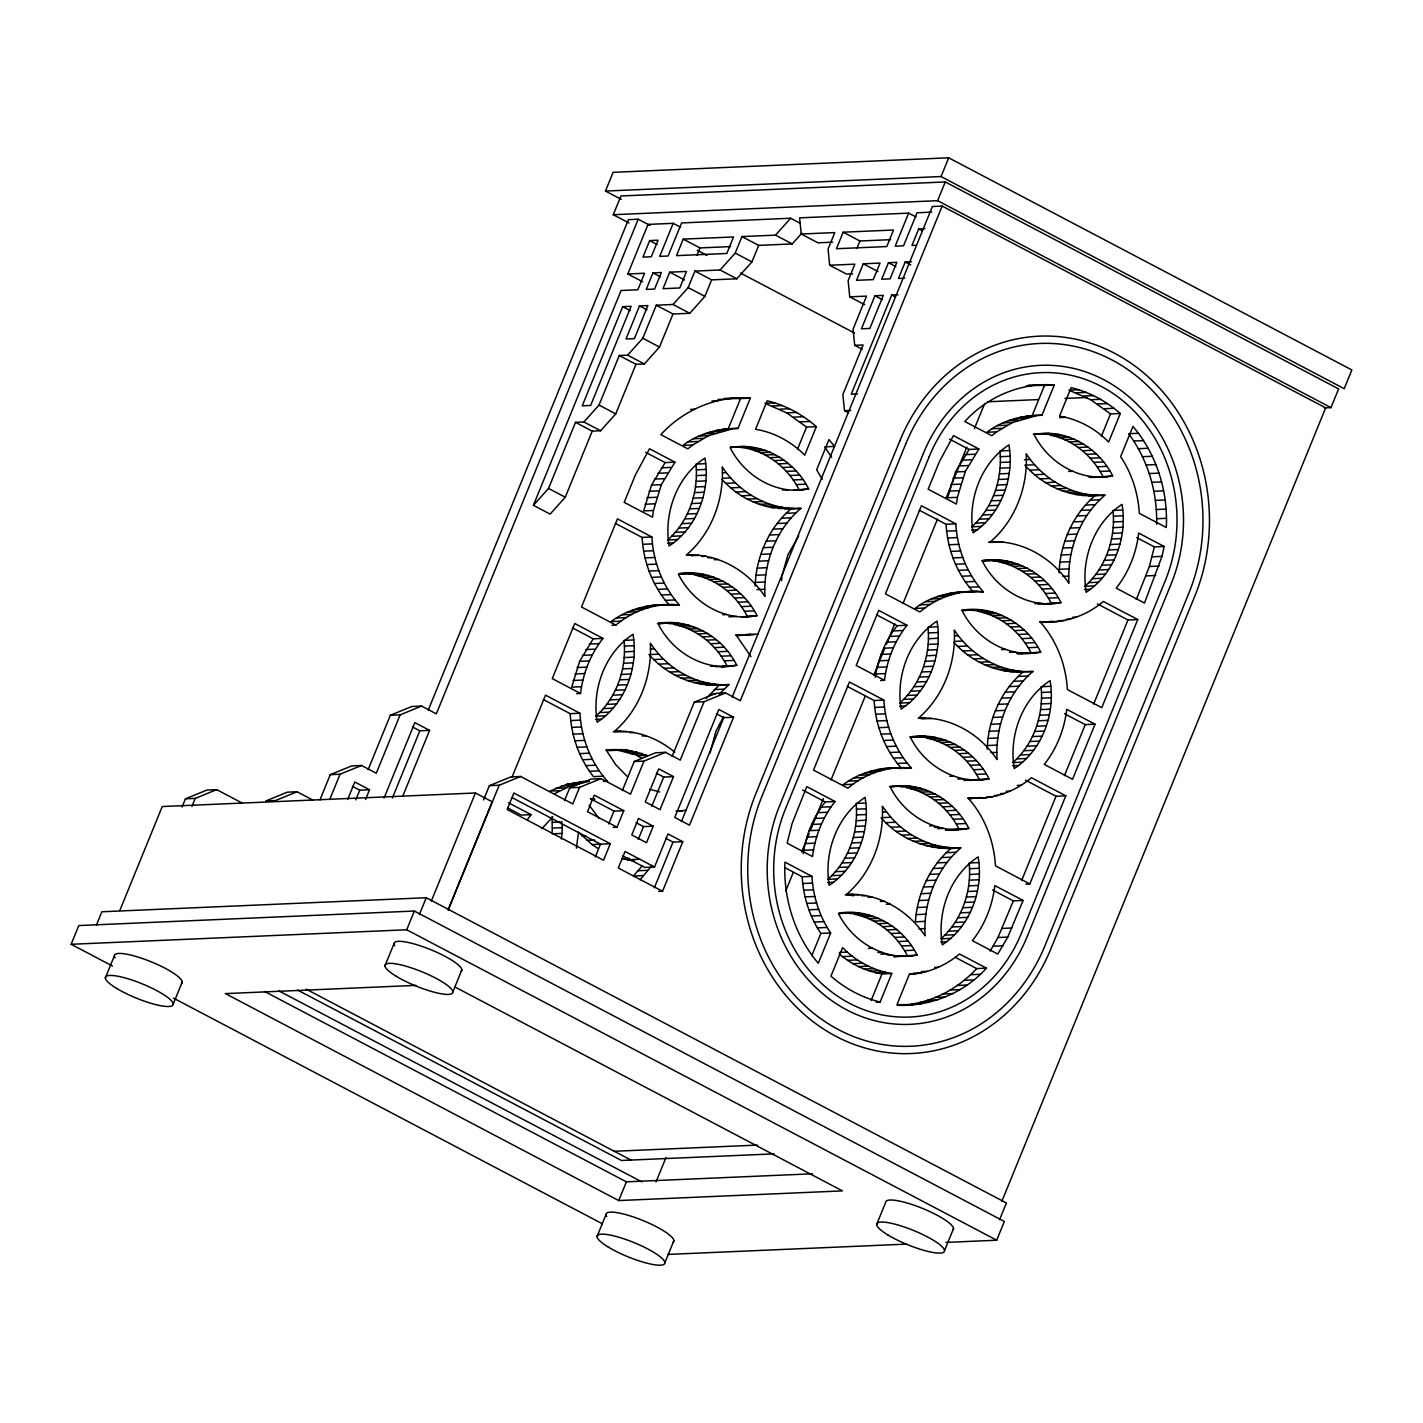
<?xml version="1.0" encoding="UTF-8"?>
<svg xmlns="http://www.w3.org/2000/svg" width="1423" height="1423" viewBox="0 0 1423 1423"><rect width="100%" height="100%" fill="white"/><g stroke="black" fill="none" stroke-linecap="round" stroke-linejoin="round"><path stroke-width="1.5" d="M1156.597 524.269C1157.539 492.127 1147.81 459.629 1128.67 433.713L1138.453 433.286C1158.375 460.198 1167.963 494.19 1166.309 527.524L1139.289 513.312C1138.169 493.23 1131.819 473.397 1120.612 456.658L1132.957 426.384L1138.453 433.286M755.133 586.063C756.093 556.909 768.74 527.826 791.135 508.776L800.918 508.349C775.677 529.783 763.084 563.775 764.951 596.486C747.964 570.641 717.619 553.085 686.277 555.095C711.518 533.661 724.111 499.669 722.244 466.957C739.231 492.803 769.576 510.377 800.918 508.349M890.851 817.282L882.349 806.325C884.217 839.036 871.623 873.028 846.383 894.462C877.724 892.434 908.07 910.009 925.057 935.854C923.189 903.143 935.783 869.151 961.023 847.717C931.407 851.648 900.563 840.477 881.068 817.709L890.851 817.282C906.878 835.426 930.215 847.379 954.584 847.841M987.171 749.156C988.131 720.02 1000.778 690.938 1023.155 671.887C997.238 673.47 971.464 661.82 954.175 642.698M996.812 752.358C996.989 721.995 1009.583 691.293 1032.938 671.46C1001.614 673.488 971.269 655.914 954.282 630.069C956.131 662.78 943.556 696.772 918.315 718.206C949.639 716.178 979.985 733.752 996.989 759.597L996.812 752.358L990.942 752.607M1059.103 572.9C1060.064 543.764 1072.711 514.681 1095.087 495.631L1104.871 495.204C1079.63 516.638 1067.054 550.63 1068.904 583.341C1051.917 557.496 1021.572 539.922 990.248 541.95C1015.488 520.516 1028.064 486.524 1026.214 453.812C1043.201 479.658 1073.547 497.232 1104.871 495.204M552.088 816.624L552.249 833.825L562.032 833.398L562.298 823.846M605.593 715.805L595.792 716.231C616.959 697.572 626.832 668.134 624.021 640.368L633.804 639.941C637.077 671.158 623.879 704.705 597.18 722.208C591.701 689.372 604.722 652.855 633.075 634.249L633.804 639.941M677.508 539.548L667.725 539.975C688.892 521.316 698.764 491.878 695.954 464.111L705.737 463.685C709.01 494.902 695.811 528.449 669.112 545.952C663.634 513.116 676.654 476.598 705.008 457.993L705.737 463.685M837.613 878.916L827.83 879.325C848.997 860.684 858.869 831.245 856.059 803.479L865.842 803.052C869.115 834.269 855.917 867.817 829.218 885.319C823.739 852.484 836.742 815.966 865.113 797.36L865.842 803.052M909.546 702.66L899.763 703.069C920.93 684.427 930.802 654.989 927.992 627.223L937.775 626.796C941.03 658.013 927.832 691.56 901.15 709.063C895.672 676.227 908.674 639.71 937.028 621.104L937.775 626.796M950.706 938.415L940.905 938.824C962.073 920.183 971.945 890.745 969.134 862.978L978.917 862.551C982.19 893.769 968.992 927.316 942.293 944.819C936.814 911.983 949.835 875.465 978.188 856.859L978.917 862.551M981.479 526.403L971.696 526.812C992.845 508.171 1002.735 478.733 999.907 450.966L1009.707 450.54C1012.963 481.757 999.764 515.304 973.065 532.807C967.604 499.971 980.607 463.453 1008.96 444.848L1009.707 450.54M1022.621 762.159L1012.838 762.568C1034.005 743.927 1043.877 714.488 1041.067 686.722L1050.85 686.295C1054.123 717.512 1040.925 751.059 1014.225 768.562C1008.747 735.727 1021.767 699.209 1050.121 680.603L1050.85 686.295M1094.554 585.902L1084.771 586.312C1105.938 567.67 1115.81 538.232 1112.999 510.466L1122.783 510.039C1126.055 541.256 1112.839 574.803 1086.158 592.306C1080.68 559.47 1093.682 522.952 1122.053 504.347L1122.783 510.039M578.272 833.949L576.368 848.233M959.066 847.806L951.222 848.144C929.753 866.394 917.301 893.911 915.38 921.802L925.163 921.375M561.391 839.09L562.032 833.398M781.529 580.655L781.956 576.866M580.548 693.481C582.896 673.559 590.509 654.153 603.032 638.411L574.75 623.523L552.266 678.611L580.548 693.481L576.635 693.659M653.459 510.466L652.481 517.225L624.199 502.355L635.441 474.82L649.511 448.761L674.947 462.155L661.339 484.674L653.459 510.466L643.676 510.893L651.538 485.083L665.164 462.582L674.947 462.155M803.284 853.64C805.952 834.892 813.494 816.802 825.269 801.949L835.052 801.523C822.53 817.264 814.934 836.671 812.569 856.593L787.132 843.199L792.077 823.597L806.77 786.634L835.052 801.523M875.216 677.384C877.866 658.636 885.426 640.546 897.202 625.693L906.985 625.266C894.462 641.008 886.849 660.414 884.501 680.336L880.588 680.514M957.43 497.321L956.434 504.08L928.152 489.21L939.393 461.657L953.463 435.616L978.917 449.01L965.292 471.511L957.43 497.321L947.647 497.748L955.509 471.938L969.134 449.437L978.917 449.01M710.024 753.123L715.929 731.262L723.649 716.516M782.276 574.981L787.844 555.006L798.73 535.76M603.032 638.411L593.231 638.838L579.623 661.339L571.744 687.149L581.545 686.722M1136.301 599.528L1149.393 566.496L1154.338 546.877L1136.728 537.609M1161.986 556.375L1164.139 546.468L1138.685 533.074C1136.337 553.013 1128.724 572.402 1116.201 588.144L1144.483 603.032L1161.986 556.375L1152.203 556.802M112.453 966.021L71.15 944.285L78.799 925.555L414.342 911.04L1004.336 1221.485L996.705 1240.216L945.921 1242.404M96.515 924.879L101.869 911.769L426.242 897.735L1006.399 1202.986L999.515 1219.849M119.781 910.578L162.24 806.539L475.424 792.985L492.145 801.789L448.032 909.902M105.355 977.903L114.338 955.865M182.091 807.001L185.417 798.819L206.922 790.05L216.705 789.64L241.803 802.839M191.874 806.574L195.218 798.392L216.705 789.64M173.232 1004.051L182.215 982.03M319.944 799.939L330.261 774.663L351.748 765.894L361.531 765.485L376.277 773.24L400.112 714.862L421.599 706.093L436.345 713.848L638.198 219.231L650.009 225.439M329.727 799.513L340.044 774.237L361.531 765.485M347.657 799.495L354.789 782.01L369.535 789.765L365.569 799.477M355.786 799.904L359.752 790.192L369.535 789.765M368.148 769.63L390.329 715.271L411.816 706.519L421.599 706.093M605.486 191.056L613.135 172.325L948.696 157.811L1351.85 369.944L1344.201 388.675L941.048 176.541L605.486 191.056L621.228 199.327M629.002 222.984L613.277 214.713L620.908 195.983L945.281 181.948L1338.616 388.906L1330.967 407.636L1324.351 407.921M384.103 797.983L414.858 722.617L429.604 730.373L403.011 795.564M392.392 798.018L419.821 730.799L429.604 730.373M428.234 710.166L628.415 219.658L638.198 219.231M801.861 233.176L792.237 243.92L758.672 245.379L751.931 261.903L736.794 278.783L711.642 279.869L704.901 296.393L689.764 313.291L672.99 314.003L659.489 347.052L644.37 363.95L635.974 364.306L615.75 413.88L600.613 430.76L592.217 431.133L565.251 497.232L550.114 514.112L533.394 505.325L621.068 290.505L637.842 289.776L644.583 273.252L627.81 273.981L648.034 224.407L673.204 223.322L680.639 227.235M533.394 505.325L548.531 488.427L575.515 422.329L583.892 421.973L600.613 430.76M622.705 306.674L582.256 405.804L590.634 405.448L631.101 306.301L622.705 306.674L630.14 310.57M649.688 240.576L642.947 257.101L651.325 256.727L658.066 240.202L649.688 240.576L657.106 244.471M583.892 421.973L599.03 405.093L619.254 355.519L627.65 355.145L644.37 363.95M639.496 305.945L625.995 338.994L634.391 338.621L647.874 305.571L639.496 305.945L646.914 309.84M652.979 272.896L646.238 289.42L654.616 289.047L661.357 272.522L652.979 272.896L660.397 276.809M673.204 223.322L659.721 256.371L668.099 255.998L681.599 222.949L790.654 218.235L799.939 223.126M384.975 965.808L393.975 943.769M627.65 355.145L642.787 338.265L656.27 305.216L673.043 304.486L689.764 313.291M669.753 272.167L663.011 288.691L679.785 287.962L686.526 271.437L669.753 272.167L684.605 279.993M683.236 239.117L676.494 255.642L726.833 253.472L733.574 236.947L683.236 239.117L699.956 247.922L730.586 246.588M71.15 944.285L406.711 929.77L414.342 911.04M419.358 914.598L426.242 897.735M431.311 901.115L475.424 792.985M696.95 255.251L699.956 247.922M673.043 304.486L688.181 287.606L694.922 271.082L720.091 269.996L736.794 278.783M483.553 799.975L489.387 785.674L510.875 776.905L520.658 776.496L572.775 803.906L579.517 787.381L601.022 778.63L630.514 794.141L643.996 761.092L665.502 752.34L680.247 760.095L704.065 701.717L725.57 692.948L740.316 700.703L942.168 206.086L1325.667 407.867L1001.917 1201.172M448.298 909.884L499.171 785.247L520.658 776.496M512.067 777.118L545.525 695.136L579.944 713.243C581.313 738.11 590.776 762.657 607.461 781.245L603.548 781.423M720.091 269.996L735.211 253.098L741.97 236.574L775.517 235.133L792.237 243.92M452.852 991.973L461.852 969.935M564.486 800.669L569.734 787.808L591.221 779.039L601.022 778.63M722.19 429.408L728.202 428.839L740.547 398.565L750.33 398.155L737.986 428.412C718.437 428.359 698.675 433.375 682.951 445.399L692.752 444.972L708.707 435.616L731.973 428.981M843.181 232.198L836.439 248.723L886.778 246.553L893.519 230.028L843.181 232.198L859.901 241.003L890.549 239.669M595.259 856.984L600.506 844.141L511.995 797.574M608.742 823.935L613.989 811.092L623.772 810.665L617.031 827.19L613.117 827.368M622.313 790.672L634.213 761.518L655.701 752.749L665.502 752.34M610.289 843.714L603.548 860.239L507.175 809.545L513.916 793.02L610.289 843.714L592.146 844.568L578.289 832.099M856.913 248.331L859.901 241.003M863.263 263.789L856.521 280.313L873.295 279.602L880.037 263.077L863.263 263.789L878.116 271.615M638.233 839.463L643.481 826.621L653.264 826.194L646.522 842.718L631.776 834.945L638.518 818.421L653.264 826.194M651.805 806.201L663.705 777.047L673.506 776.62L660.023 809.669L645.259 801.914L658.742 768.865L673.506 776.62M672.101 756.485L694.282 702.126L715.769 693.375L725.57 692.948M797.414 449.472L806.556 427.078L816.34 426.651L804.707 455.164C791.49 441.77 774.183 432.272 755.542 429.301L767.175 400.788C785.389 405.181 802.287 414.306 816.34 426.651M874.932 295.753L861.449 328.802L869.844 328.446L883.327 295.397L874.932 295.753L882.367 299.666M888.432 262.704L881.673 279.228L890.069 278.872L896.81 262.348L888.432 262.704L895.85 266.617M916.092 217.043L908.657 213.13L895.174 246.179L903.552 245.823L917.035 212.774L931.727 212.134M622.616 855.774L644.744 867.425L654.527 866.998L668.027 833.949L682.773 841.705L662.549 891.278L658.618 891.456M898.002 294.757L891.723 295.023L851.256 394.171L857.553 393.904M911.485 261.707L905.206 261.974L898.464 278.499L904.743 278.232M924.986 228.658L918.689 228.943L911.947 245.468L916.145 245.272M941.048 176.541L948.696 157.811M654.367 887.739L672.99 842.131L682.773 841.705M681.386 821.533L723.791 717.654L733.574 717.228L689.515 825.18L674.769 817.425L718.828 709.472L733.574 717.228M732.205 697.021L932.385 206.513L942.168 206.086M613.277 214.713L937.65 200.679L945.281 181.948M597.02 1236.587L606.002 1214.566M415.89 985.374L225.403 993.61L618.738 1200.567L626.387 1181.837L812.426 1173.797M656.021 1181.926L665.946 1157.575M785.709 891.011L793.251 872.512M801.647 851.95L809.189 833.469M810.861 829.342L823.455 798.516M830.996 780.017L865.38 695.758M873.775 675.214L884.679 648.497M886.351 644.388L894.729 623.825M903.125 603.281L937.508 519.021M945.904 498.459L966.857 447.089M974.417 428.59L984.485 403.919M664.879 1262.752L673.879 1240.714M811.804 955.633L820.858 933.435C809.651 916.697 803.301 896.864 802.181 876.781L784.82 867.639M1026.143 416.245L1032.155 415.694L1044.5 385.42L1054.301 385.01L1041.938 415.267C1022.408 415.196 1002.628 420.23 986.922 432.254L996.705 431.827L1012.66 422.471L1035.944 415.836M830.658 933.008L818.296 963.282C794.692 935.498 783.13 898.393 784.962 862.142L811.964 876.355C813.102 896.437 819.435 916.27 830.658 933.008L820.858 933.435M871.178 1000.422L881.975 973.937L891.759 973.528L880.126 1002.023L876.212 1002.201M1101.366 436.327L1110.509 413.933L1120.292 413.506L1108.659 442.019C1095.461 428.625 1078.154 419.127 1059.495 416.156L1071.128 387.643C1089.342 392.037 1106.258 401.161 1120.292 413.506M876.639 1224.492L885.64 1202.471A36.518 7.72 22.2 0 1 922.904 1208.572A36.518 7.72 22.2 0 1 952.805 1230.077M990.123 951.169L997.985 937.508L1013.318 900.884L1023.101 900.457L1007.769 937.081L997.79 954.05L972.354 940.656C984.876 924.914 992.471 905.526 994.819 885.586L1023.101 900.457M1021.732 880.268L1056.026 796.24L1065.809 795.813L1029.843 883.932L1025.93 884.11M1064.44 775.624L1085.251 724.627L1095.034 724.2L1072.551 779.288L1044.269 764.4C1056.791 748.658 1064.404 729.27 1066.752 709.33L1095.034 724.2M1093.664 704.011L1127.959 619.983L1137.742 619.556L1101.776 707.676L1067.357 689.568C1066.005 664.719 1056.524 640.172 1039.839 621.566C1062.625 624.092 1085.98 616.284 1103.323 601.449L1137.742 619.556M944.516 1250.657L953.517 1228.618M640.048 879.805L652.09 865.397M527.204 819.897L531.099 814.668L508.473 802.768M541.789 828.773L552.747 816.927M706.288 698.444L719.202 685.032C692.663 686.686 666.426 674.395 649.03 654.598L658.813 654.171C676.21 673.968 702.446 686.26 728.985 684.605L719.344 694.068M642.307 865.824L633.271 876.017L643.054 875.59M775.517 235.133L790.654 218.235M911.681 1004.087C936.601 1000.138 959.636 987.046 976.694 968.601L986.477 968.174C964.082 992.987 930.678 1006.63 897.326 1005.296L921.464 1003.66M692.752 444.972L687.825 448.85L660.823 434.638C683.289 410.037 716.872 395.434 750.33 398.155M615.91 625.106C633.253 610.271 656.608 602.48 679.394 604.988C662.691 586.401 653.228 561.854 651.876 536.987L617.457 518.879L581.491 606.998L615.91 625.106L611.997 625.284M996.705 431.827L991.795 435.705L964.776 421.493C987.26 396.875 1020.825 382.289 1054.301 385.01M924.879 608.012L919.863 611.961L885.444 593.853L921.41 505.734L955.829 523.842C957.199 548.691 966.662 573.238 983.346 591.843C959.636 590.652 934.395 593.089 915.078 608.439L924.879 608.012C941.528 595.703 962.713 589.602 983.346 591.843M911.414 768.1C888.646 765.592 865.273 773.383 847.93 788.217L813.511 770.11L849.478 681.991L883.896 700.098C885.266 724.947 894.729 749.494 911.414 768.1L903.587 768.438M667.102 604.615C647.252 604.259 627.116 609.524 611.125 621.584L620.908 621.157M899.14 767.726C879.289 767.371 859.136 772.618 843.163 784.696L852.946 784.269M1029.843 883.932L995.442 865.824C994.072 840.975 984.609 816.428 967.907 797.823C990.693 800.349 1014.048 792.54 1031.39 777.705L1065.809 795.813M554.223 793.838L571.05 785.621L589.051 781.369L567.172 784.18L549.883 791.099L559.666 790.69M913.335 1004.638L896.97 1004.674L909.315 974.399C927.707 973.35 945.477 965.843 959.476 953.961L986.477 968.174M297.051 791.775L275.564 800.526L265.781 800.953L287.268 792.184L297.051 791.775L312.793 800.046M758.352 633.947L738.377 635.512L750.597 634.053M1052.131 621.94L1042.348 622.367L1052.522 621.228M676.245 811.341L686.42 810.203M980.589 797.485L970.415 798.623M808.709 489.032L793.874 490.224L808.709 489.032C794.657 460.696 761.999 441.201 730.195 447.729C743.589 474.464 773.276 493.585 803.657 489.797M1092.739 477.47L1112.661 475.887C1098.609 447.551 1065.969 428.056 1034.147 434.584C1048.217 462.92 1080.857 482.415 1112.661 475.887M668.401 622.829L658.262 623.986C672.314 652.321 704.972 671.816 736.776 665.288C722.724 636.721 690.457 618.382 658.618 623.256L673.506 622.829M757 615.714L742.166 616.906L757 615.714C742.966 587.148 710.682 568.809 678.842 573.682L693.73 573.273M972.354 609.684L962.233 610.841C976.285 639.176 1008.925 658.671 1040.729 652.143C1026.695 623.559 994.41 605.237 962.571 610.111L977.459 609.684M981.639 560.751C1013.816 555.201 1046.759 573.629 1060.971 602.569L1042.739 604.028M992.596 560.111L982.457 561.267C996.509 589.62 1029.149 609.097 1060.971 602.569M736.776 665.288L721.941 666.48L731.724 666.053M1017.409 653.726L1040.729 652.143M616.71 749.512L606.909 749.939C620.819 747.947 633.146 757.178 646.736 755.293L626.903 749.921L606.572 750.668L615.643 764.613L627.009 776.246M920.663 736.367L910.524 737.523C924.576 765.859 957.234 785.354 989.038 778.826C974.986 750.259 942.72 731.92 910.88 736.794L925.768 736.367M973.794 779.982L964.011 780.409L989.038 778.826M945.477 829.983L968.814 828.399C954.744 800.064 922.104 780.569 890.3 787.097C904.352 815.432 936.992 834.927 968.814 828.399M853.836 912.623L838.947 913.05C870.787 908.176 903.054 926.515 917.106 955.082L893.786 956.665M848.731 912.623L838.592 913.779C852.662 942.115 885.302 961.61 917.106 955.082M579.25 781.796L589.3 781.12M688.625 573.256L678.486 574.412C691.898 601.146 721.568 620.268 751.949 616.497M591.381 799.477L594.778 799.21M908.657 213.13L799.601 217.861L801.238 234.012L817.958 242.817L832.633 242.177M801.238 234.012L834.803 232.572L828.061 249.078L829.698 265.247L846.418 274.052L852.715 273.767M829.698 265.247L854.867 264.162L848.126 280.687L849.762 296.838L864.633 304.664M849.762 296.838L866.554 296.126L853.053 329.175L854.707 345.327L862.142 349.24M854.707 345.327L863.103 344.971L842.861 394.545L844.515 410.696L848.233 412.652M742.148 397.853L724.182 398.6L740.547 398.565M1046.101 384.708L1028.135 385.455L1044.5 385.42M717.992 399.489L725.837 399.151M1025.876 386.184L1029.79 386.007M711.909 401.001L717.779 400.752M774.752 402.887L764.969 403.314L786.777 412.901L806.556 427.078M1078.705 389.742L1068.922 390.169L1090.747 399.756L1110.509 413.933M690.6 409.397L694.513 409.219M772.422 405.964L782.205 405.555M1076.375 392.819L1086.158 392.41M779.697 409.166L789.48 408.757M1083.65 396.021L1093.433 395.612M987.526 401.784L1038.399 399.578M1064.938 398.422L1087.065 397.479M786.777 412.901L796.56 412.474M1090.747 399.756L1100.53 399.329M844.515 410.696L850.812 410.429M793.643 417.135L803.426 416.708M1097.595 403.99L1107.379 403.563M800.242 421.866L810.025 421.457M1104.195 408.721L1113.978 408.294M728.202 428.839L737.986 428.412M1032.155 415.694L1041.938 415.267M716.231 430.404L726.015 429.995M1020.202 417.259L1029.985 416.832M710.362 431.863L720.145 431.436M1014.314 418.718L1024.098 418.291M1059.637 417.597L1065.507 417.33M704.581 433.748L714.364 433.321M1008.533 420.585L1018.317 420.176M698.924 436.043L708.707 435.616M1002.877 422.898L1012.66 422.471M693.41 438.764L703.211 438.337M997.381 425.619L1007.164 425.192M688.092 441.877L697.875 441.468M992.044 428.732L1001.845 428.323M745.439 446.573L730.55 447C759.295 445.701 786.19 464.289 798.926 489.459M1033.329 434.068L1049.391 433.428M740.743 447.391L750.526 446.964M1034.503 433.855L1054.479 433.819M745.794 448.174L755.595 447.747M1044.695 434.246L1059.548 434.602M750.81 449.33L760.594 448.903M1049.765 435.029L1054.763 436.185L1064.564 435.758M755.738 450.86L765.521 450.451M1054.763 436.185L1059.708 437.715L1069.491 437.288M760.576 452.763L770.359 452.354M1059.708 437.715L1064.529 439.618L1074.312 439.209M765.289 455.04L775.073 454.613M1064.529 439.618L1069.242 441.895L1079.025 441.468M1133.722 441.023L1143.523 440.596M769.843 457.655L779.644 457.228M1069.242 441.895L1073.814 444.51L1083.597 444.083M774.254 460.607L784.037 460.18M1073.814 444.51L1078.207 447.462L1087.99 447.035M661.268 467.811L671.051 467.384M965.221 454.649L975.022 454.239M778.47 463.88L788.253 463.453M1078.207 447.462L1082.423 450.735L1092.224 450.308M1138.329 448.69L1148.13 448.263M696.345 469.839L706.128 469.412M1000.298 456.694L1010.099 456.267M782.49 467.473L792.273 467.046M1082.423 450.735L1086.443 454.328L1096.226 453.901M657.693 473.308L667.476 472.898M961.646 460.163L971.429 459.754M722.422 472.774L726.335 472.614M1024.418 459.718L1030.288 459.469M786.279 471.351L796.062 470.942M1086.443 454.328L1090.231 458.206L1100.032 457.797M696.398 475.584L706.182 475.157M1000.351 462.439L1010.134 462.013M1142.473 456.694L1152.256 456.285M654.438 479.089L664.221 478.662M958.408 465.944L968.191 465.517M722.92 478.253L730.746 477.915M789.836 475.513L799.619 475.086M1034.699 464.77L1024.916 465.196C1042.312 484.994 1068.548 497.285 1095.087 495.631M1090.231 458.206L1093.789 462.368L1103.59 461.941M696.096 481.312L705.879 480.885M1000.049 468.167L1009.85 467.74M651.538 485.083L661.339 484.674M955.509 471.938L965.292 471.511M793.145 479.942L802.928 479.515M1093.789 462.368L1097.097 466.797L1106.881 466.37M722.137 479.587L725.694 483.304L735.478 482.877M1029.647 470.159L1039.43 469.732M1146.102 465.001L1155.885 464.574M695.456 487.004L705.239 486.577M999.426 473.859L1009.209 473.432M1068.584 471.44L1072.497 471.262M796.169 484.585L805.952 484.158M1097.097 466.797L1100.121 471.44L1109.922 471.013M649.013 491.291L658.796 490.882M725.694 483.304L730.711 487.876L740.511 487.449M952.965 478.146L962.748 477.737M1034.681 474.731L1044.464 474.304M694.477 492.625L704.26 492.216M998.448 479.48L1008.231 479.071M1149.233 473.557L1159.016 473.13M730.711 487.876L736.011 492.056L745.794 491.629M782.508 490.046L788.378 489.797M1039.964 478.893L1049.765 478.484M1088.417 476.812L1092.33 476.652M1089.591 477.381L1097.418 477.043M1097.827 477.079L1107.61 476.652M1094.696 477.381L1102.523 477.043M646.842 497.694L656.643 497.267M950.813 484.549L960.596 484.122M736.011 492.056L741.543 495.791L751.326 495.364M1045.514 482.646L1055.297 482.219M693.161 498.175L702.962 497.748M997.132 485.03L1006.915 484.603M741.543 495.791L747.306 499.099L757.089 498.673M1051.259 485.954L1061.042 485.528M645.064 504.24L654.847 503.813M949.034 491.077L958.817 490.668M1151.812 482.326L1161.613 481.917M691.525 503.582L701.308 503.155M995.495 490.437L1005.278 490.01M747.306 499.099L753.229 501.945L763.03 501.519M1057.2 488.801L1066.983 488.374M753.229 501.945L759.331 504.311L769.114 503.902M1063.301 491.166L1073.084 490.757M689.568 508.865L699.351 508.438M993.521 495.72L1003.304 495.293M759.331 504.311L765.556 506.214L775.339 505.788M1069.527 493.07L1079.31 492.643M765.556 506.214L771.889 507.602L781.672 507.175M1075.841 494.457L1085.624 494.03M1153.875 491.273L1163.658 490.864M771.889 507.602L788.057 508.082M1082.227 495.364L1092.028 494.937M778.274 508.509L794.479 508.473M1088.666 495.755L1098.449 495.329M687.291 513.988L697.074 513.561M991.244 500.825L1001.027 500.416M786.154 513.312L795.937 512.885M1090.107 500.167L1099.908 499.74M684.712 518.897L694.495 518.488M988.665 505.752L998.448 505.343M1155.369 500.362L1165.152 499.935M781.476 518.239L791.259 517.812M1085.447 505.076L1095.23 504.667M681.83 523.628L691.631 523.202M985.801 510.466L995.584 510.057M777.118 523.504L786.919 523.077M1081.089 510.359L1090.872 509.932M678.682 528.111L688.483 527.684M982.653 514.966L992.436 514.539M1156.312 509.523L1166.095 509.096M675.285 532.344L685.068 531.917M979.237 519.182L989.021 518.772M773.116 529.125L782.899 528.698M1077.069 515.98L1086.852 515.553M1113.391 516.193L1123.174 515.766M615.305 523.326L642.075 537.414L651.876 536.987M919.276 510.181L946.046 524.269L955.829 523.842M671.62 536.293L681.404 535.866M975.573 523.148L985.356 522.721M769.469 535.03L779.253 534.603M1073.422 521.885L1083.205 521.458M1156.703 518.737L1166.486 518.31M1113.426 521.939L1123.227 521.512M667.547 543.159L673.417 542.91M971.5 530.014L977.37 529.765M642.075 537.414L642.662 544.298L652.446 543.888M946.046 524.269L946.615 531.153L956.416 530.743M766.197 541.22L775.98 540.811M1070.149 528.075L1079.932 527.666M1113.142 527.666L1122.925 527.239M642.662 544.298L643.658 551.146L653.442 550.719M946.615 531.153L947.611 538.001L957.394 537.574M763.315 547.677L773.098 547.25M1067.268 534.514L1077.051 534.105M1112.501 533.358L1122.285 532.931M686.847 555.237L692.716 554.97M988.843 542.163L996.669 541.825M691.311 555.717L699.138 555.361M1003.09 542.216L989.021 542.376M643.658 551.146L645.046 557.905L654.829 557.478M947.611 538.001L948.999 544.76L958.782 544.333M701.61 556.429L705.523 556.268M1111.523 538.979L1121.306 538.57M760.843 554.33L770.626 553.903M1064.795 541.185L1074.596 540.758M707.942 557.834L711.856 557.656M714.168 559.719L718.081 559.559M645.046 557.905L646.842 564.54L656.626 564.131M948.999 544.76L950.795 551.395L960.578 550.986M1110.207 544.529L1119.99 544.102M758.797 561.16L768.58 560.733M1062.75 548.015L1072.551 547.588M1154.338 546.877L1164.139 546.468M1108.57 549.936L1118.353 549.509M646.842 564.54L649.013 571.05L658.796 570.623M950.795 551.395L952.965 557.905L962.766 557.478M757.178 568.151L766.961 567.724M1061.149 555.006L1070.932 554.579M1106.614 555.219L1116.397 554.792M982.813 560.537L997.701 560.111M683.947 573.682L698.835 573.665M987.9 560.537L1002.788 560.502M689.034 574.074L703.887 574.43M993.005 560.929L1007.858 561.285M649.013 571.05L651.574 577.364L661.357 576.938M952.965 557.905L955.527 564.22L965.328 563.793M694.104 574.856L699.12 576.013L708.903 575.586M998.057 561.711L1003.073 562.868L1012.856 562.441M756.004 575.248L765.787 574.839M1059.975 562.103L1069.758 561.694M699.12 576.013L704.047 577.542L713.83 577.133M1003.073 562.868L1008 564.397L1017.783 563.988M1104.319 560.324L1114.12 559.915M704.047 577.542L708.867 579.463L718.668 579.036M1008 564.397L1012.838 566.301L1022.621 565.892M651.574 577.364L654.491 583.483L664.292 583.056M955.527 564.22L958.462 570.338L968.245 569.911M708.867 579.463L713.581 581.722L723.364 581.296M1012.838 566.301L1017.534 568.577L1027.335 568.151M1101.74 565.251L1111.541 564.842M755.275 582.434L765.058 582.025M1059.228 569.289L1069.029 568.862M713.581 581.722L718.153 584.337L727.936 583.91M1017.534 568.577L1022.105 571.192L1031.888 570.765M1149.393 566.496L1159.194 566.069M1098.876 569.965L1108.659 569.556M654.491 583.483L657.782 589.371L667.565 588.962M958.462 570.338L961.735 576.226L971.535 575.817M718.153 584.337L722.546 587.29L732.347 586.863M1022.105 571.192L1026.517 574.145L1036.3 573.718M1095.728 574.465L1105.511 574.038M722.546 587.29L726.779 590.563L736.563 590.154M1026.517 574.145L1030.732 577.418L1040.515 576.991M756.947 589.584L764.774 589.247M1062.874 576.351L1068.744 576.102M657.782 589.371L661.41 595.01L671.194 594.583M961.735 576.226L965.363 581.865L975.146 581.438M1145.942 575.906L1155.725 575.497M726.779 590.563L730.782 594.156L740.565 593.729M1030.732 577.418L1034.752 581.011L1044.535 580.584M1092.313 578.681L1102.114 578.272M661.41 595.01L665.359 600.364L675.142 599.937M965.363 581.865L969.312 587.219L979.095 586.792M730.782 594.156L734.588 598.034L744.371 597.624M1034.752 581.011L1038.541 584.889L1048.324 584.479M1088.666 582.647L1098.449 582.22M961.272 591.897L971.055 591.47M651.183 605.54L660.966 605.113M657.319 605.042L673.257 604.562M955.153 592.395L964.936 591.968M967.427 591.843L977.21 591.417M734.588 598.034L738.146 602.196L747.929 601.787M1038.541 584.889L1042.098 589.051L1051.882 588.624M645.099 606.5L654.9 606.073M663.456 604.988L679.394 604.988M949.07 593.355L958.853 592.929M639.105 607.923L648.888 607.496M943.058 594.778L952.841 594.352M1084.575 589.513L1090.445 589.264M633.199 609.791L642.983 609.364M937.152 596.646L946.953 596.219M738.146 602.196L741.436 606.625L751.219 606.198M1042.098 589.051L1045.407 593.48L1055.19 593.053M627.418 612.103L637.219 611.677M931.389 598.958L941.172 598.532M621.798 614.843L631.599 614.434M925.768 601.698L935.551 601.289M741.436 606.625L744.478 611.267L754.261 610.858M1045.407 593.48L1048.431 598.122L1058.214 597.696M616.372 618.009L626.156 617.582M920.325 604.864L930.108 604.437M722.688 614.718L726.602 614.54M728.843 616.817L736.669 616.479M1034.752 603.583L1040.64 603.334M1037.901 604.064L1055.919 603.334M657.444 623.47L663.314 623.221M961.397 610.325L967.266 610.076M663.723 623.256L678.593 623.221M967.676 610.111L982.564 610.076M668.81 623.648L683.663 624.003M972.763 610.503L987.615 610.858M673.879 624.43L678.878 625.586L688.661 625.159M977.832 611.285L982.848 612.441L992.631 612.015M678.878 625.586L683.805 627.116L693.606 626.707M982.848 612.441L987.775 613.971L997.559 613.544M683.805 627.116L688.643 629.019L698.426 628.61M987.775 613.971L992.596 615.874L1002.397 615.465M688.643 629.019L693.357 631.296L703.14 630.869M992.596 615.874L997.31 618.151L1007.093 617.724M1072.337 617.351L1076.25 617.191M693.357 631.296L697.91 633.911L707.711 633.484M997.31 618.151L1001.881 620.766L1011.664 620.339M1066.432 619.218L1070.345 619.058M1058.463 620.73L1064.333 620.481M697.91 633.911L702.322 636.864L712.105 636.437M736.153 635.387L748.16 635.085M744.514 635.014L754.297 634.587M1001.881 620.766L1006.274 623.719L1016.075 623.292M1040.106 622.242L1045.976 621.993M1048.466 621.869L1058.25 621.442M589.335 644.068L599.119 643.641M893.288 630.905L903.089 630.496M702.322 636.864L706.537 640.137L716.32 639.71M1006.274 623.719L1010.508 626.992L1020.291 626.565M624.412 646.095L634.196 645.668M928.383 632.95L938.166 632.524M706.537 640.137L710.557 643.73L720.34 643.303M1010.508 626.992L1014.51 630.585L1024.311 630.158M585.76 649.564L595.543 649.155M889.713 636.419L899.496 636.01M650.489 649.03L654.402 648.87L658.813 654.171M954.442 635.885L958.355 635.725M710.557 643.73L714.346 647.607L724.147 647.198M1014.51 630.585L1018.317 634.462L1028.1 634.035M624.466 651.841L634.249 651.414M928.419 638.696L938.219 638.269M582.505 655.345L592.306 654.918M886.476 642.2L896.259 641.773M954.94 641.364L962.784 641.026M714.346 647.607L717.904 651.77L727.687 651.343M1018.317 634.462L1021.874 638.625L1031.657 638.198M624.163 657.568L633.964 657.141M928.134 644.423L937.917 643.996M579.623 661.339L589.407 660.93M883.576 648.194L893.359 647.767M717.904 651.77L721.212 656.199L730.995 655.772M1021.874 638.625L1025.165 643.036L1034.948 642.627M653.762 659.561L663.545 659.134M957.715 646.416L967.515 645.989M623.523 663.26L633.324 662.833M927.494 650.115L937.277 649.688M721.212 656.199L724.236 660.841L734.037 660.414M1025.165 643.036L1028.206 647.696L1037.99 647.269M577.08 667.547L586.863 667.138M881.033 654.402L890.834 653.993M658.796 664.132L668.579 663.705M962.748 650.987L972.532 650.56M1001.49 649.6L1005.403 649.439M622.545 668.881L632.346 668.472M926.515 655.736L936.298 655.327M1009.476 652.374L1015.346 652.125M664.079 668.312L673.862 667.885M710.575 666.302L716.445 666.053M968.049 655.149L977.832 654.74M1016.484 653.068L1020.398 652.908M715.662 666.693L721.532 666.444M1017.658 653.637L1025.503 653.299M1025.894 653.335L1035.695 652.908M720.767 666.693L726.637 666.444M1020.807 653.726L1030.608 653.299M574.91 673.951L584.711 673.524M878.88 660.806L888.664 660.379M669.61 672.047L679.411 671.62M973.581 658.902L983.364 658.475M621.246 674.431L631.029 674.004M925.199 661.286L934.982 660.859M675.374 675.356L685.157 674.929M979.326 662.211L989.11 661.784M573.131 680.496L582.932 680.069M877.102 667.334L886.885 666.925M619.592 679.838L629.393 679.411M923.563 666.693L933.346 666.266M681.315 678.202L691.098 677.775M985.267 665.057L995.051 664.63M687.398 680.568L697.199 680.158M991.369 667.423L1001.152 667.013M617.635 685.121L627.418 684.694M875.714 674.004L885.497 673.577M921.588 671.976L931.389 671.549M693.624 682.471L703.424 682.044M997.594 669.326L1007.377 668.899M699.956 683.858L709.739 683.431M1003.909 670.713L1013.71 670.286M706.342 684.765L716.125 684.338M1010.312 671.62L1020.095 671.194M712.763 685.157L728.985 684.605M1016.734 672.012L1032.938 671.46M615.359 690.226L625.142 689.817M919.311 677.081L929.112 676.672M714.221 689.568L724.022 689.141M1018.192 676.423L1027.975 675.996M612.779 695.153L622.562 694.744M916.732 682.008L926.533 681.599M709.543 694.495L715.431 694.228M1013.514 681.332L1023.297 680.923M609.916 699.885L619.699 699.458M913.868 686.722L923.652 686.313M1009.156 686.615L1018.939 686.188M606.767 704.367L616.55 703.94M910.72 691.204L920.503 690.795M390.329 715.271L400.112 714.862M694.282 702.126L704.065 701.717M603.352 708.583L613.135 708.174M907.305 695.438L917.088 695.029M1005.136 692.218L1014.937 691.809M1041.458 692.45L1051.241 692.023M543.39 699.582L570.161 713.67L579.944 713.243M599.688 712.549L609.471 712.123M847.343 686.437L874.113 700.525L883.896 700.098M903.641 699.404L913.441 698.978M1001.49 698.142L1011.273 697.715M1041.511 698.195L1051.295 697.768M570.161 713.67L570.73 720.554L580.513 720.145M595.614 719.415L601.484 719.166M874.113 700.525L874.7 707.409L884.483 707M899.567 706.27L905.437 706.021M998.217 704.332L1008 703.923M1041.209 703.923L1050.992 703.496M570.73 720.554L571.726 727.402L581.509 726.975M874.7 707.409L875.679 714.257L885.462 713.83M995.335 710.771L1005.136 710.362M1040.569 709.615L1050.352 709.188M614.914 731.493C636.615 729.963 658.298 738.324 674.769 752.251M918.867 718.348L924.737 718.081M571.726 727.402L573.113 734.161L582.896 733.734M627.205 731.618L613.135 731.796M875.679 714.257L877.066 721.016L886.867 720.589M921.375 718.9L931.176 718.473M629.678 732.685L633.609 732.525M992.88 717.441L1002.664 717.014M1039.59 715.235L1049.374 714.826M642.235 735.976L646.149 735.816M573.113 734.161L574.91 740.796L584.693 740.387M877.066 721.016L878.863 727.651L888.646 727.242M1038.274 720.785L1048.075 720.358M990.835 724.271L1000.618 723.845M1036.638 726.192L1046.421 725.766M574.91 740.796L577.08 747.306L586.863 746.879M878.863 727.651L881.05 734.161L890.834 733.734M989.216 731.262L998.999 730.835M605.736 750.152L611.623 749.903M612.015 749.939L621.798 749.53M909.706 737.007L915.576 736.758M1034.681 731.475L1044.464 731.048M617.12 750.33L626.903 749.921M915.985 736.794L930.855 736.758M622.171 751.113L631.954 750.686M921.072 737.185L935.925 737.541M577.08 747.306L579.641 753.621L589.424 753.194M881.05 734.161L883.612 740.476L893.395 740.049M627.187 752.269L636.97 751.842M926.142 737.968L931.14 739.124L940.923 738.697M632.114 753.799L641.898 753.39M931.14 739.124L936.067 740.654L945.868 740.245M988.042 738.359L997.825 737.95M1032.404 736.58L1042.187 736.171M936.067 740.654L940.905 742.557L950.689 742.148M579.641 753.621L582.576 759.74L592.359 759.313M883.612 740.476L886.529 746.595L896.312 746.168M940.905 742.557L945.619 744.834L955.402 744.407M1029.825 741.508L1039.608 741.098M987.313 745.545L997.096 745.118M945.619 744.834L950.173 747.449L959.974 747.022M330.261 774.663L340.044 774.237M634.213 761.518L643.996 761.092M1026.944 746.221L1036.744 745.812M582.576 759.74L585.849 765.627L595.632 765.218M886.529 746.595L889.82 752.482L899.603 752.073M950.173 747.449L954.584 750.401L964.367 749.974M954.584 750.401L958.8 753.674L968.583 753.247M1023.795 750.721L1033.596 750.295M585.849 765.627L589.478 771.266L599.261 770.839M889.82 752.482L893.431 758.121L903.214 757.694M958.8 753.674L962.82 757.267L972.603 756.84M1020.398 754.937L1030.181 754.528M603.21 776.193L593.427 776.62L589.478 771.266M893.431 758.121L897.379 763.475L907.163 763.048M1016.734 758.904L1026.517 758.477M962.82 757.267L966.608 761.145L976.391 760.736M185.417 798.819L195.218 798.392M489.387 785.674L499.171 785.247M883.221 768.651L893.004 768.224M889.339 768.153L901.364 767.851M966.608 761.145L970.166 765.307L979.949 764.88M573.184 782.757L582.968 782.33M877.137 769.612L886.92 769.185M567.172 784.18L576.955 783.753M871.125 771.035L880.926 770.608M1012.66 765.77L1018.53 765.521M561.267 786.047L571.05 785.621M865.237 772.902L875.02 772.476M970.166 765.307L973.474 769.736L983.257 769.309M555.504 788.36L565.287 787.933M859.456 775.215L869.24 774.788M569.734 787.808L579.517 787.381M853.836 777.954L863.619 777.545M973.474 769.736L976.498 774.379L986.281 773.952M949.781 776.282L953.695 776.122M848.393 781.12L858.176 780.693M957.768 779.057L963.638 778.808M964.794 779.751L968.707 779.591M974.204 780.017L983.987 779.591M969.116 780.409L978.899 779.982M590.598 799.335L594.512 799.175M889.464 786.581L905.526 785.941M890.638 786.368L910.631 786.332M900.848 786.759L915.683 787.115M905.9 787.542L910.916 788.698L920.699 788.271M1017.232 785.389L1021.145 785.229M910.916 788.698L915.843 790.227L925.626 789.801M915.843 790.227L920.681 792.131L930.464 791.722M920.681 792.131L925.377 794.408L935.178 793.981M1006.168 791.295L1010.081 791.135M1000.405 793.607L1004.318 793.447M925.377 794.408L929.948 797.022L939.731 796.595M531.099 814.668L521.316 815.094L508.118 808.139M994.499 795.475L998.412 795.315M986.53 796.987L992.4 796.738M676.494 811.092L682.364 810.843M929.948 797.022L934.36 799.975L944.143 799.548M968.174 798.499L986.335 797.698M821.373 807.161L831.157 806.752M934.36 799.975L938.575 803.248L948.358 802.821M552.48 822.352L562.281 821.925M856.45 809.207L866.233 808.78M938.575 803.248L942.595 806.841L952.378 806.414M817.78 812.675L827.581 812.248M882.509 812.142L886.422 811.982M942.595 806.841L946.384 810.719L956.167 810.292M552.533 828.097L562.316 827.67M856.504 814.952L866.287 814.525M814.543 818.456L824.326 818.029M946.384 810.719L949.941 814.881L959.725 814.454M856.201 820.68L865.984 820.253M811.644 824.451L821.427 824.024M949.941 814.881L953.232 819.292L963.033 818.883M581.829 835.817L585.742 835.639M885.8 822.672L895.583 822.245M855.561 826.372L865.344 825.945M953.232 819.292L956.274 823.953L966.057 823.526M586.863 840.388L594.689 840.05M809.118 830.658L818.901 830.249M890.816 827.243L900.599 826.816M929.557 825.856L933.47 825.696M934.484 827.386L938.397 827.225M854.583 831.993L864.366 831.583M937.544 828.631L943.413 828.382M896.116 831.406L905.9 830.996M945.744 829.894L953.57 829.556M953.979 829.591L963.762 829.164M948.874 829.983L958.675 829.556M806.948 837.062L816.731 836.635M901.648 835.159L911.432 834.732M853.266 837.542L863.067 837.115M907.394 838.467L917.195 838.04M805.169 843.59L814.952 843.181M851.63 842.95L861.413 842.523M913.335 841.313L923.136 840.886M919.436 843.679L929.219 843.27M803.782 850.26L813.565 849.833M849.673 848.233L859.456 847.806M629.535 858.389L621.709 858.727L634.409 861.022M925.661 845.582L935.445 845.155M629.998 859.67L639.781 859.243M628.023 860.115L631.937 859.954M931.994 846.97L941.777 846.543M938.38 847.877L948.163 847.45M847.396 853.338L857.18 852.928M946.259 852.679L956.043 852.252M844.817 858.265L854.6 857.856M637.629 870.734L647.412 870.325M941.581 857.589L951.364 857.18M841.936 862.978L851.719 862.569M937.223 862.872L947.006 862.445M838.787 867.461L848.57 867.052M835.372 871.694L845.173 871.285M933.221 868.475L943.004 868.066M969.525 868.706L979.309 868.279M802.181 876.781L811.964 876.355M831.726 875.661L841.509 875.234M929.557 874.398L939.358 873.971M969.579 874.451L979.362 874.024M802.75 883.541L812.533 883.114M827.635 882.527L833.504 882.278M926.284 880.588L936.085 880.179M969.276 880.179L979.077 879.752M803.71 890.247L813.494 889.837M923.42 887.027L933.203 886.618M968.636 885.871L978.437 885.444M846.952 894.605L852.822 894.338M805.062 896.881L814.845 896.472M845.173 894.889L859.243 894.729M861.715 895.796L865.629 895.636M967.658 891.492L977.459 891.083M920.948 893.697L930.731 893.27M868.03 897.202L871.961 897.024M806.788 903.409L816.571 902.982M966.359 897.041L976.142 896.615M880.357 901.453L884.27 901.293M918.902 900.528L928.685 900.101M886.298 904.299L890.211 904.139M964.705 902.449L974.506 902.022M808.887 909.795L818.687 909.386M917.284 907.518L927.067 907.091M962.748 907.732L972.532 907.305M844.052 913.05L858.923 913.015M811.359 916.021L821.16 915.594M849.14 913.441L863.992 913.797M854.209 914.224L859.207 915.38L869.008 914.953M916.11 914.615L925.893 914.206M859.207 915.38L864.152 916.91L873.935 916.501M960.472 912.837L970.255 912.428M864.152 916.91L868.973 918.813L878.756 918.404M814.187 922.051L823.988 921.624M868.973 918.813L873.686 921.09L883.47 920.663M957.892 917.764L967.676 917.355M873.686 921.09L878.258 923.705L888.041 923.278M817.371 927.867L827.154 927.44M955.029 922.478L964.812 922.068M878.258 923.705L882.651 926.658L892.434 926.231M951.88 926.978L961.663 926.551M882.651 926.658L886.867 929.93L896.668 929.504M919.009 928.863L924.879 928.614M1002.077 928.419L1011.86 928.009M886.867 929.93L890.887 933.524L900.67 933.097M948.465 931.193L958.248 930.784M890.887 933.524L894.676 937.401L904.477 936.992M944.801 935.16L954.584 934.733M894.676 937.401L898.233 941.564L908.034 941.137M997.985 937.508L1007.769 937.081M940.728 942.026L946.597 941.777M898.233 941.564L901.542 945.993L911.325 945.566M868.315 948.376L872.228 948.198M839.445 952.432L847.29 952.094C859.759 963.14 875.252 970.877 891.759 973.528M993.29 946.206L1003.073 945.797M901.542 945.993L904.566 950.635L914.366 950.208M877.866 952.538L881.78 952.378M880.837 954.157L886.707 953.908M839.143 953.872L842.434 956.612L852.217 956.185M887.792 955.242L891.705 955.064M894.035 956.576L912.054 955.847M842.434 956.612L847.592 960.312L857.375 959.902M847.592 960.312L852.946 963.638L862.747 963.211M852.946 963.638L858.496 966.555L868.279 966.128M858.496 966.555L864.188 969.063L873.989 968.636M934.68 967.355L938.593 967.195M864.188 969.063L870.022 971.126L879.805 970.699M870.022 971.126L875.963 972.763L885.746 972.336M921.286 971.624L927.156 971.375M913.459 973.172L921.286 972.834M909.457 974.097L915.327 973.83M970.628 974.702L980.411 974.293M964.189 980.34L973.972 979.913M957.412 985.445L967.195 985.018M950.351 990.017L960.134 989.59M943.004 994.019L952.787 993.592M935.427 997.434L945.228 997.025M927.671 1000.262L937.455 999.853M919.738 1002.486L929.521 1002.059M614.256 1151.278L757.356 1145.088M774.076 1153.875L621.46 1160.474L297.674 990.106M618.738 1200.567L842.452 1190.891L455.022 987.028M667.761 1254.428L906.184 1244.129M784.696 508.9L791.135 508.776M620.784 731.226L614.362 731.351C639.585 709.917 652.179 675.925 650.329 643.214L654.402 648.87M944.801 848.268L951.222 848.144M742.023 635.138L735.887 634.711L750.988 656.643M895.494 768.1L901.631 768.527L897.379 763.475M603.37 780.96L607.461 781.245M849.46 895.156L853.711 895.761M875.963 972.763L881.975 973.937M659.685 791.953L649.742 789.267M880.126 1002.023C861.929 997.63 845.013 988.505 830.961 976.16L842.594 947.647L847.29 952.094M636.953 755.702L641.648 757.979M937.65 200.679L1330.967 407.636M918.689 228.943L922.406 230.882M905.206 261.974L910.773 264.909M891.723 295.023L895.423 296.98M741.97 236.574L758.672 245.379M735.211 253.098L751.931 261.903M697.199 250.27L707.035 255.446M740.476 273.038L854.529 333.053M694.922 271.082L711.642 279.869M688.181 287.606L704.901 296.393M949.55 439.12L969.134 449.437M627.81 273.981L642.662 281.807M656.27 305.216L672.99 314.003M642.787 338.265L659.489 347.052M1097.364 603.886L1127.959 619.983M619.254 355.519L635.974 364.306M599.03 405.093L615.75 413.88M645.597 452.283L665.164 462.582M575.515 422.329L592.217 431.133M906.985 625.266L878.702 610.378L856.219 665.466L884.501 680.336M876.461 614.772L897.202 625.693M1064.511 713.723L1085.251 724.627M548.531 488.427L565.251 497.232M1025.432 780.142L1056.026 796.24M572.491 627.917L593.231 638.838M716.409 713.777L723.791 717.654M802.643 790.032L825.269 801.949M992.578 889.98L1013.318 900.884M656.341 773.169L663.705 777.047M955.473 957.43L976.694 968.601M623.772 810.665L594.263 795.155L587.521 811.679L617.031 827.19M590.385 798.677L613.989 811.092M636.117 822.725L643.481 826.621M665.608 838.254L672.99 842.131M412.457 726.922L419.821 730.799M654.527 866.998L625.035 851.47L618.294 867.994L662.549 891.278M352.37 786.314L359.752 790.192M406.711 929.77L996.705 1240.216M306.212 989.181L630.976 1160.065M278.89 990.888L641.737 1181.819M264.518 991.44L626.387 1181.837M173.41 998.092L602.142 1223.673M592.146 844.568L597.696 848.304M598.976 818.35L589.086 805.116M969.312 587.219L973.563 592.27M665.359 600.364L669.61 605.415M831.619 457.228L824.7 446.858L834.501 446.431L829.004 439.547L816.642 469.803L822.263 479.249M1100.121 471.44L1102.878 476.314M1048.431 598.122L1051.17 602.996M1028.206 647.696L1030.946 652.57M976.498 774.379L979.255 779.253M956.274 823.953L959.013 828.826M744.478 611.267L747.217 616.141M904.566 950.635L907.323 955.509M724.236 660.841L726.993 665.715M115.138 957.892A36.518 7.72 22.2 0 1 148.063 960.561A36.518 7.72 22.2 0 1 181.521 983.489M394.758 945.797A36.518 7.72 22.2 0 1 427.683 948.465A36.518 7.72 22.2 0 1 461.159 971.393M606.785 1216.594A36.518 7.72 22.2 0 1 639.727 1219.244A36.518 7.72 22.2 0 1 673.186 1242.172M899.781 440.988L755.915 793.5A182.589 162.133 87.5 0 0 835.995 1036.335A182.589 162.133 87.5 0 0 1050.921 948.714L1194.786 596.201A182.589 162.133 87.5 0 0 1114.707 353.349A182.589 162.133 87.5 0 0 899.781 440.988M905.686 444.083L761.821 796.595A175.296 155.658 87.5 0 0 838.681 1029.736A175.296 155.658 87.5 0 0 1045.016 945.601L1188.881 593.089A175.296 155.658 87.5 0 0 1112.021 359.966A175.296 155.658 87.5 0 0 905.686 444.083M923.385 453.403L779.519 805.916A153.382 136.199 87.5 0 0 846.774 1009.903A153.382 136.199 87.5 0 0 1027.317 936.298L1171.182 583.786A153.382 136.199 87.5 0 0 1103.928 379.781A153.382 136.199 87.5 0 0 923.385 453.403M929.272 456.498L785.425 809.011A146.071 129.706 87.5 0 0 849.478 1003.286A146.071 129.706 87.5 0 0 1021.429 933.186L1165.277 580.673A146.071 129.706 87.5 0 0 1101.224 386.398A146.071 129.706 87.5 0 0 929.272 456.498M116.739 988.469A36.518 7.72 22.2 0 0 172.521 1005.51A36.518 7.72 22.2 0 0 128.586 978.953A36.518 7.72 22.2 0 0 116.739 988.469M888.041 1235.057A36.518 7.72 22.2 0 0 943.823 1252.115A36.518 7.72 22.2 0 0 899.887 1225.559A36.518 7.72 22.2 0 0 888.041 1235.057M396.377 976.374A36.518 7.72 22.2 0 0 452.158 993.432A36.518 7.72 22.2 0 0 408.223 966.857A36.518 7.72 22.2 0 0 396.377 976.374M608.404 1247.153A36.518 7.72 22.2 0 0 664.185 1264.211A36.518 7.72 22.2 0 0 620.25 1237.654A36.518 7.72 22.2 0 0 608.404 1247.153"/></g></svg>
